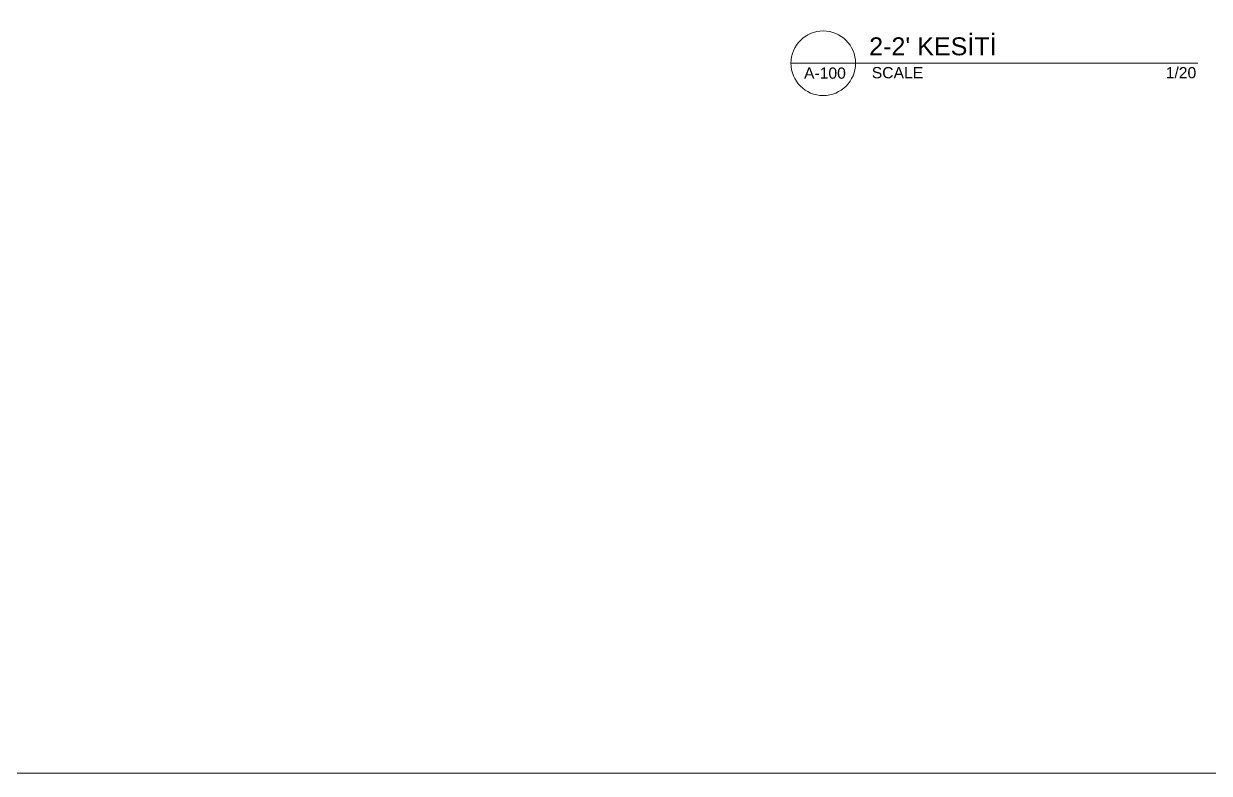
# Model space of a CAD drawing. Header units: millimetres. Extents: x 29001 to 40804, y -8833 to -5892.
# Drawn here: x 33767 to 34428, y -7592 to -7174 of the extents above; entities that cross this region are included whole.
import ezdxf
from ezdxf.enums import TextEntityAlignment as Align

# ---------------------------------------------------------------- set-up
doc = ezdxf.new("R2010")
doc.units = ezdxf.units.MM
doc.layers.get('0').update_dxf_attribs({"lineweight": 0})
for name, color, linetype, lineweight in [('xxx_Auto_Yardimci_Isaret Genel', 51, 'Continuous', 0), ('xxx_Auto_Yardimci_Lejand', 7, 'Continuous', 0), ('xxx_Auto_Yardimci_Metraj', 81, 'Continuous', 0)]:
    doc.layers.add(name, color=color, linetype=linetype, lineweight=lineweight)
doc.styles.add('AUTOBAN', font='')
doc.styles.get("Standard").update_dxf_attribs({"font": 'arial.ttf'})
doc.styles.get('AUTOBAN').set_extended_font_data('Helvetica Normal Tr')

# ---------------------------------------------------------------- blocks, each defined once
blk = doc.blocks.new('TITLE')
for p, q in [((7.65, 0), (-7.2, 0)), ((7.2, 0), (83.43, 0))]:
    blk.add_line(p, q)
for start, end in [(0, 180), (180, 0)]:
    blk.add_arc((0, 0), 7.2, start, end)
blk.add_text('SCALE', height=2.5).set_placement((10.81, -3.35))
blk.add_attdef('%%UTITLE', (10.23, 1.78), '', height=4)
blk.add_attdef('SHEET', text='', height=2.5).set_placement((3.8, 2.58), align=Align.MIDDLE_CENTER)
blk.add_attdef('R-XXX', text='', height=2.5).set_placement((0.38, -3.45), align=Align.CENTER)
blk.add_attdef('SCALE', text='', height=2.5).set_placement((83.07, -3.35), align=Align.RIGHT)
blk = doc.blocks.new('AUTO_LAYOUT_A0')
at = {"layer": 'xxx_Auto_Yardimci_Metraj', "color": 1}
blk.add_lwpolyline([(42, 84), (-76.8, 84), (-76.8, 0), (42, 0)], close=True, dxfattribs=at)
at = {"layer": 'xxx_Auto_Yardimci_Lejand', "style": 'AUTOBAN'}
for tag, p in [('PROJEADI', (36.802, 80.231)), ('REVIZYON', (37.278, 12.602)), ('REVIZYON', (37.278, 12.167)), ('REVIZYON', (37.278, 11.732)), ('REVIZYON', (37.278, 11.297)), ('ÇİZİMADI', (36.802, 10.22)), ('PNO', (38.791, 9.704)), ('OLCEK', (38.791, 9.269)), ('ÇİZEN', (38.791, 8.834)), ('KONTROL', (38.791, 8.399)), ('TARIH', (38.791, 7.964)), ('PROJENO', (38.791, 7.529))]:
    blk.add_attdef(tag, text='', height=0.2, dxfattribs=at).set_placement(p, align=Align.TOP_LEFT)
for tag, p in [('TARIH', (41.806, 12.602)), ('TARIH', (41.806, 12.167)), ('TARIH', (41.806, 11.732)), ('TARIH', (41.806, 11.297)), ('PNO', (38.677, 9.704)), ('SIZE', (41.803, 9.704))]:
    blk.add_attdef(tag, text='', height=0.2, dxfattribs=at).set_placement(p, align=Align.TOP_RIGHT)
for tag, p in [('PRJT', (38.677, 6.778)), ('DC', (39.765, 6.778)), ('SSN', (40.788, 6.778))]:
    blk.add_attdef(tag, text='', height=0.2, dxfattribs=at).set_placement(p, align=Align.TOP_CENTER)

msp = doc.modelspace()

# ---------------------------------------------------------------- block references
at = {"layer": 'xxx_Auto_Yardimci_Isaret Genel'}
ref = msp.add_blockref('TITLE', (34212.56, -7196.31, 0.02), dxfattribs=dict(at, xscale=2.5, yscale=2.5, zscale=2.5))
ref.add_attrib('R-XXX', 'A-100', dxfattribs={"layer": '0', "height": 6.25, "style": 'AUTOBAN'}).set_placement((34213.51, -7204.92, 0.02), align=Align.CENTER)
ref.add_attrib('SCALE', '1/20', dxfattribs={"layer": '0', "height": 6.25, "style": 'AUTOBAN'}).set_placement((34420.24, -7204.69, 0.02), align=Align.RIGHT)
ref.add_attrib('%%UTITLE', "2-2' KESİTİ", (34238.12, -7191.87, 0.02), dxfattribs={"layer": '0', "height": 10, "style": 'AUTOBAN'})
at = {"layer": 'xxx_Auto_Yardimci_Lejand', "color": 5, "xscale": 20, "yscale": 20, "zscale": 20}
msp.add_blockref('AUTO_LAYOUT_A0', (34316.41, -7591.9), dxfattribs=at)

doc.saveas('drawing.dxf')
